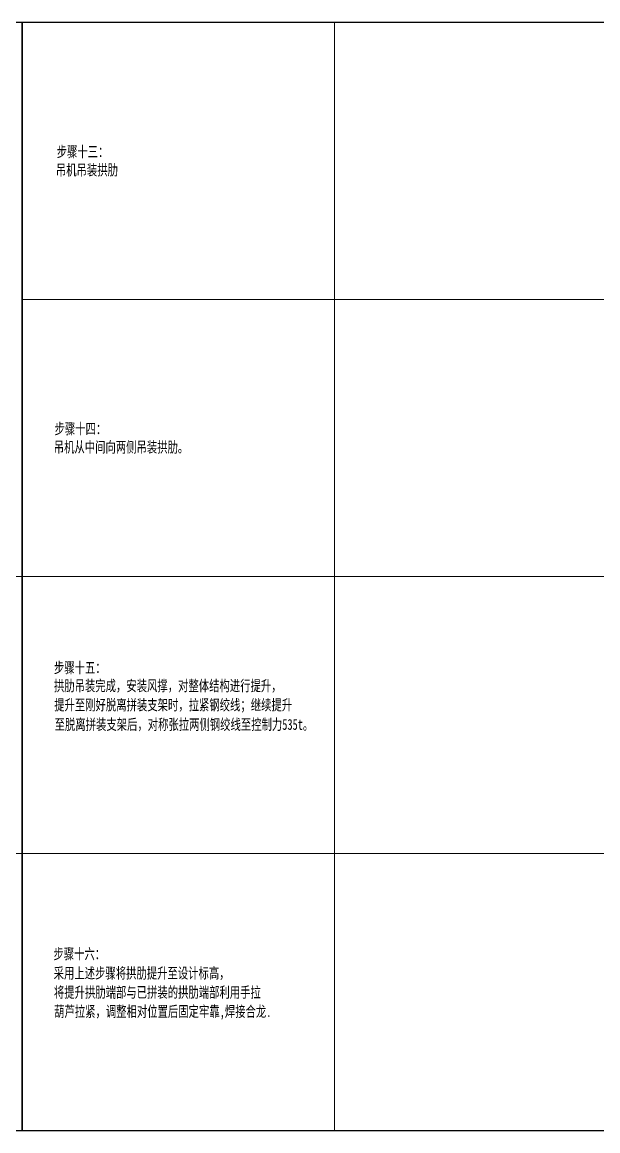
# Model space of a CAD drawing. Extents: x 1767995 to 4174245, y 542814 to 862564.
# Drawn here: x 3211745 to 3377745, y 542814 to 862564 of the extents above; entities that cross this region are included whole.
import ezdxf

# ---------------------------------------------------------------- set-up
doc = ezdxf.new("R2010")
doc.units = 0
doc.header["$LTSCALE"] = 3500
doc.layers.get('Defpoints').update_dxf_attribs({"color": 8})
doc.layers.add('5文本', color=7, linetype='Continuous', lineweight=15)
doc.styles.add('仿宋字', font='仿宋_GB2312.TTF', dxfattribs={"width": 0.7})

msp = doc.modelspace()

# ---------------------------------------------------------------- linework, layer by layer
at = {"layer": '5文本'}
for p, q in [((3301802.6, 862564.2, -0.3), (3301802.6, 542814.2, -0.3)), ((3211745, 782626.7, -0.3), (3692995, 782626.7, -0.3)), ((2730495, 702689.2, -0.3), (3211745, 702689.2, -0.3)), ((3211745, 702689.2, -0.3), (3692995, 702689.2, -0.3)), ((2730495, 622751.7, -0.3), (3211745, 622751.7, -0.3)), ((3211745, 622751.7, -0.3), (3692995, 622751.7, -0.3))]:
    msp.add_line(p, q, dxfattribs=at)
at = {"layer": 'Defpoints', "elevation": -0.3}
for points in [[(2730495, 862564.2), (3211745, 862564.2), (3211745, 542814.2), (2730495, 542814.2)], [(3211745, 862564.2), (3692995, 862564.2), (3692995, 542814.2), (3211745, 542814.2)]]:
    msp.add_lwpolyline(points, close=True, dxfattribs=at)

# ---------------------------------------------------------------- texts
at = {"layer": '5文本', "style": '仿宋字', "width": 0.7}
for s, p in [('步骤十三：', (3221693.1, 823660, -0.3)), ('吊机吊装拱肋', (3221464.5, 818389.1, -0.3)), ('步骤十四：', (3221075.2, 743731, -0.3)), ('吊机从中间向两侧吊装拱肋。', (3220846.5, 738460, -0.3)), ('步骤十五：', (3220900.5, 674837, -0.3)), ('拱肋吊装完成，安装风撑，对整体结构进行提升，', (3220900.5, 669636.5, -0.3)), ('提升至刚好脱离拼装支架时，拉紧钢绞线；继续提升', (3220968.6, 664101.3, -0.3)), ('至脱离拼装支架后，对称张拉两侧钢绞线至控制力535t。', (3221104.8, 658461.3, -0.3)), ('步骤十六：', (3220757.7, 592290.8, -0.3)), ('采用上述步骤将拱肋提升至设计标高，', (3220825.9, 586755.6, -0.3)), ('将提升拱肋端部与已拼装的拱肋端部利用手拉', (3220894, 581220.5, -0.3)), ('葫芦拉紧，调整相对位置后固定牢靠,焊接合龙.', (3220962.1, 575685.4, -0.3))]:
    msp.add_text(s, height=3125, dxfattribs=at).set_placement(p)

doc.saveas('drawing.dxf')
